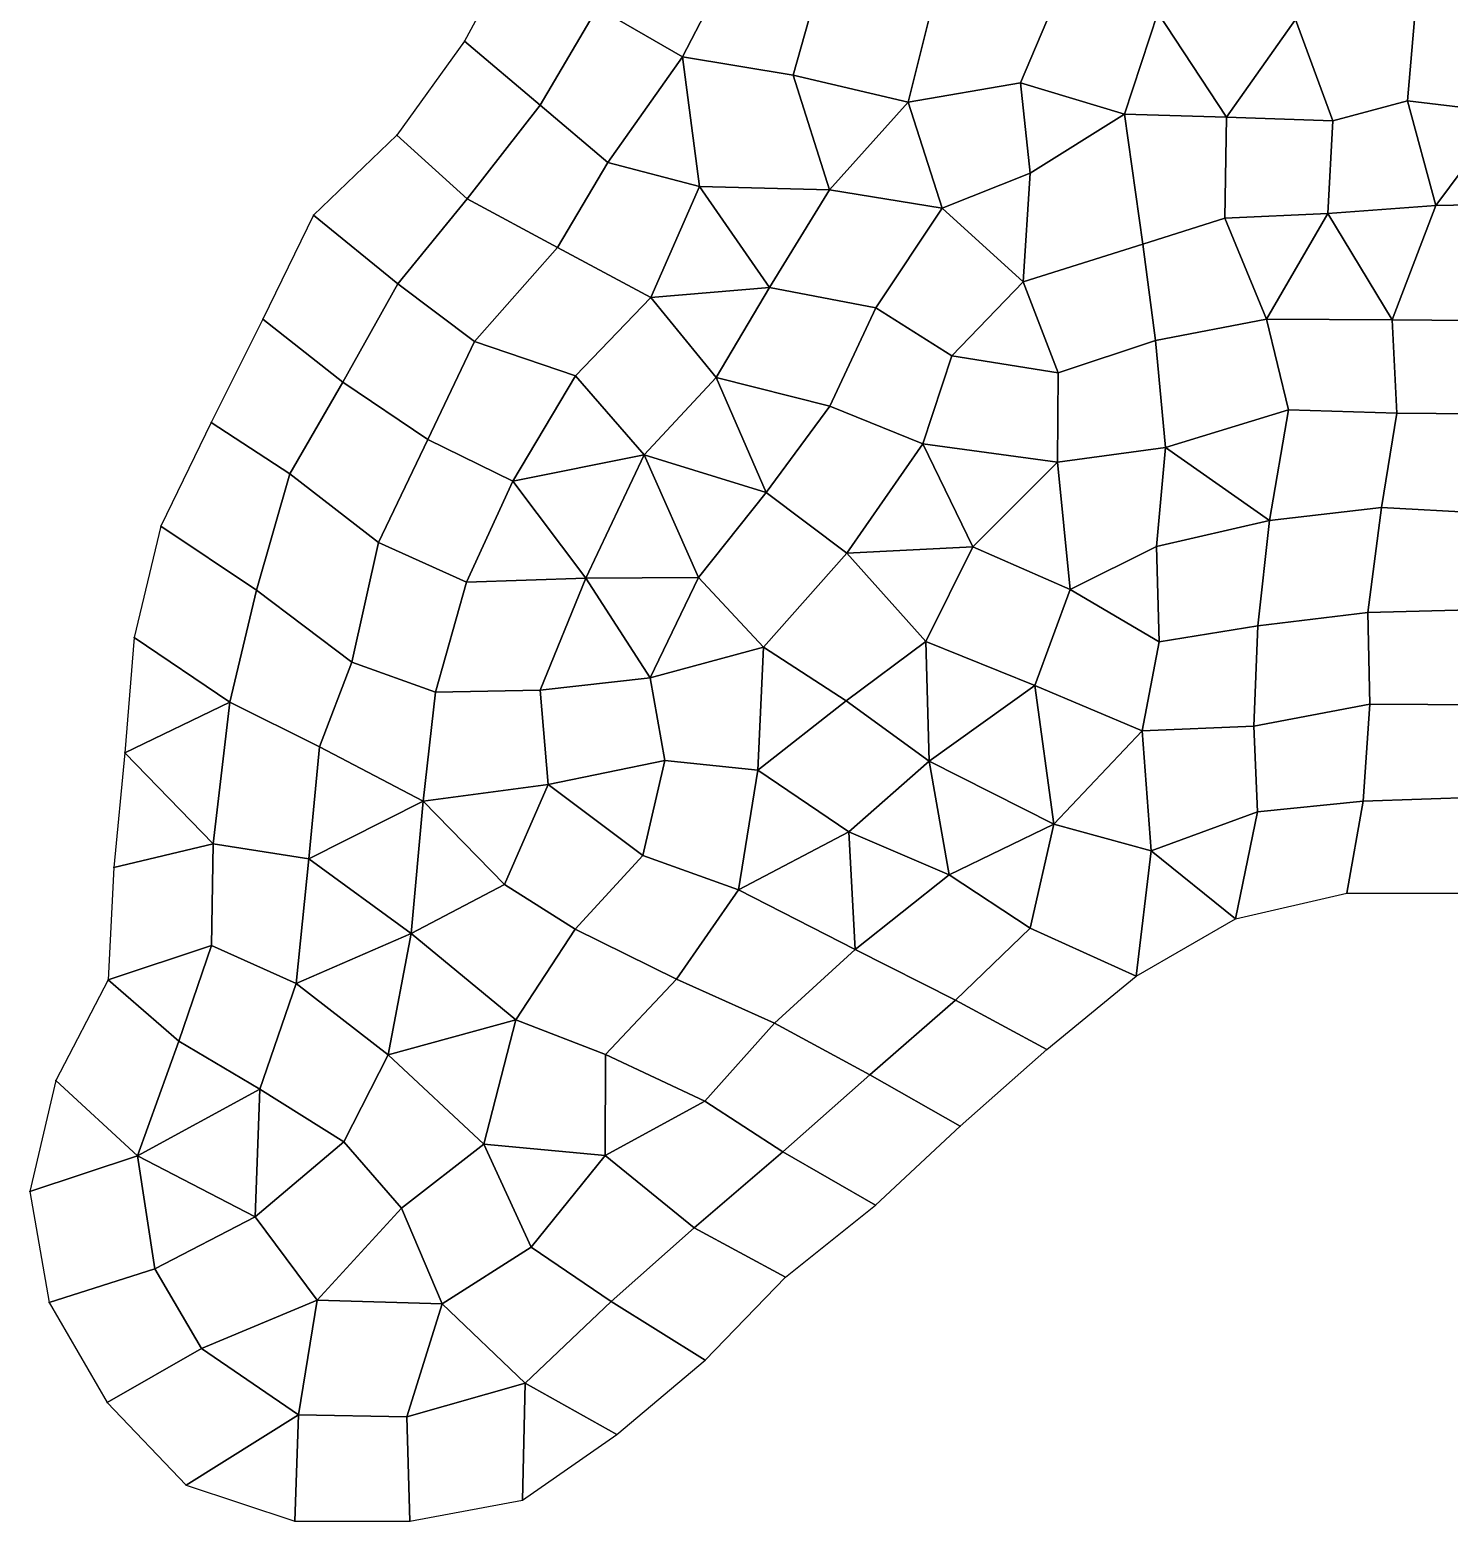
# Model space of a CAD drawing. Extents: x 727294 to 731543, y 8575035 to 8579824.
# Drawn here: x 727902.3 to 728147.7, y 8575724.5 to 8575982.4 of the extents above; entities that cross this region are included whole.
import ezdxf

# ---------------------------------------------------------------- set-up
doc = ezdxf.new("R2010")
doc.units = 0
for name, color, linetype in [('MESH_BOUND', 25, 'CONTINUOUS'), ('MESH_ELEMS', 250, 'CONTINUOUS'), ('MESH_NODES', 18, 'CONTINUOUS')]:
    doc.layers.add(name, color=color, linetype=linetype)

msp = doc.modelspace()

# ---------------------------------------------------------------- linework, layer by layer
at = {"layer": 'MESH_BOUND', "color": 25}
for points in [[(727986.73, 8575997.61, 38.17), (727977.42, 8575980.4, 38.17)], [(727977.42, 8575980.4, 38.17), (727965.76, 8575964.19, 38.17)], [(727965.76, 8575964.19, 38.17), (727951.36, 8575950.32, 38.17)], [(727951.36, 8575950.32, 38.17), (727942.56, 8575932.35, 38.17)], [(727942.56, 8575932.35, 38.17), (727933.65, 8575914.45, 38.17)], [(727933.65, 8575914.45, 38.17), (727924.96, 8575896.53, 38.17)], [(727924.96, 8575896.53, 38.17), (727920.34, 8575877.28, 38.17)], [(727920.34, 8575877.28, 38.17), (727918.7, 8575857.36, 38.17)], [(727918.7, 8575857.36, 38.17), (727916.81, 8575837.5, 38.17)], [(727916.81, 8575837.5, 38.17), (727915.84, 8575818.09, 38.17)], [(728110.72, 8575828.67, 38.17), (728129.99, 8575833.1, 38.17)], [(728129.99, 8575833.1, 38.17), (728149.99, 8575833.1, 38.17)], [(728093.56, 8575818.73, 38.17), (728110.72, 8575828.67, 38.17)], [(727915.84, 8575818.09, 38.17), (727906.78, 8575800.67, 38.17)], [(728078.1, 8575806.06, 38.17), (728093.56, 8575818.73, 38.17)], [(728063.16, 8575792.76, 38.17), (728078.1, 8575806.06, 38.17)], [(727906.78, 8575800.67, 38.17), (727902.3, 8575781.49, 38.17)], [(728048.51, 8575779.15, 38.17), (728063.16, 8575792.76, 38.17)], [(727902.3, 8575781.49, 38.17), (727905.64, 8575762.29, 38.17)], [(728032.91, 8575766.69, 38.17), (728048.51, 8575779.15, 38.17)], [(728019.07, 8575752.3, 38.17), (728032.91, 8575766.69, 38.17)], [(727905.64, 8575762.29, 38.17), (727915.65, 8575745, 38.17)], [(728003.77, 8575739.44, 38.17), (728019.07, 8575752.3, 38.17)], [(727915.65, 8575745, 38.17), (727929.33, 8575730.71, 38.17)], [(727987.45, 8575728.09, 38.17), (728003.77, 8575739.44, 38.17)], [(727929.33, 8575730.71, 38.17), (727948.11, 8575724.49, 38.17)], [(727967.98, 8575724.47, 38.17), (727987.45, 8575728.09, 38.17)], [(727948.11, 8575724.49, 38.17), (727967.98, 8575724.47, 38.17)]]:
    msp.add_polyline3d(points, dxfattribs=at)
at = {"layer": 'MESH_ELEMS', "color": 179}
for points in [[(728024.36, 8575995.5, 38.17), (728009.91, 8576003.69, 38.17), (728000.44, 8575986.18, 38.17), (728015.11, 8575977.7, 38.17)], [(727977.42, 8575980.4, 38.17), (727990.51, 8575969.36, 38.17), (728000.44, 8575986.18, 38.17), (727986.73, 8575997.61, 38.17)], [(728034.27, 8575974.55, 38.17), (728038.42, 8575989.32, 38.17), (728024.36, 8575995.5, 38.17), (728015.11, 8575977.7, 38.17)], [(728054.14, 8575969.88, 38.17), (728058.7, 8575988.15, 38.17), (728038.42, 8575989.32, 38.17), (728034.27, 8575974.55, 38.17)], [(728073.55, 8575973.22, 38.17), (728079.91, 8575988.22, 38.17), (728058.7, 8575988.15, 38.17), (728054.14, 8575969.88, 38.17)], [(728091.55, 8575967.78, 38.17), (728097.29, 8575985.34, 38.17), (728079.91, 8575988.22, 38.17), (728073.55, 8575973.22, 38.17)], [(728127.53, 8575966.65, 38.17), (728140.49, 8575970.12, 38.17), (728141.95, 8575987.51, 38.17), (728121.1, 8575984.18, 38.17)], [(728157.38, 8575968.07, 38.17), (728158.47, 8575984.54, 38.17), (728141.95, 8575987.51, 38.17), (728140.49, 8575970.12, 38.17)], [(727990.51, 8575969.36, 38.17), (728002.24, 8575959.44, 38.17), (728015.11, 8575977.7, 38.17), (728000.44, 8575986.18, 38.17)], [(728109.19, 8575967.31, 38.17), (728097.29, 8575985.34, 38.17), (728091.55, 8575967.78, 38.17), (728109.19, 8575967.31, 38.17)], [(728121.1, 8575984.18, 38.17), (728097.29, 8575985.34, 38.17), (728109.19, 8575967.31, 38.17), (728121.1, 8575984.18, 38.17)], [(728127.53, 8575966.65, 38.17), (728121.1, 8575984.18, 38.17), (728109.19, 8575967.31, 38.17), (728127.53, 8575966.65, 38.17)], [(727990.51, 8575969.36, 38.17), (727977.42, 8575980.4, 38.17), (727965.76, 8575964.19, 38.17), (727977.92, 8575953.18, 38.17)], [(728015.11, 8575977.7, 38.17), (728002.24, 8575959.44, 38.17), (728018.08, 8575955.3, 38.17), (728015.11, 8575977.7, 38.17)], [(728018.08, 8575955.3, 38.17), (728040.53, 8575954.72, 38.17), (728034.27, 8575974.55, 38.17), (728015.11, 8575977.7, 38.17)], [(728034.27, 8575974.55, 38.17), (728040.53, 8575954.72, 38.17), (728054.14, 8575969.88, 38.17), (728034.27, 8575974.55, 38.17)], [(728060.01, 8575951.53, 38.17), (728075.24, 8575957.57, 38.17), (728073.55, 8575973.22, 38.17), (728054.14, 8575969.88, 38.17)], [(728091.55, 8575967.78, 38.17), (728073.55, 8575973.22, 38.17), (728075.24, 8575957.57, 38.17), (728091.55, 8575967.78, 38.17)], [(727993.53, 8575944.77, 38.17), (728002.24, 8575959.44, 38.17), (727990.51, 8575969.36, 38.17), (727977.92, 8575953.18, 38.17)], [(728054.14, 8575969.88, 38.17), (728040.53, 8575954.72, 38.17), (728060.01, 8575951.53, 38.17), (728054.14, 8575969.88, 38.17)], [(728140.49, 8575970.12, 38.17), (728127.53, 8575966.65, 38.17), (728126.71, 8575950.65, 38.17), (728145.35, 8575952, 38.17)], [(728157.38, 8575968.07, 38.17), (728140.49, 8575970.12, 38.17), (728145.35, 8575952, 38.17), (728157.38, 8575968.07, 38.17)], [(728094.71, 8575945.32, 38.17), (728091.55, 8575967.78, 38.17), (728075.24, 8575957.57, 38.17), (728074.03, 8575938.8, 38.17)], [(728109.19, 8575967.31, 38.17), (728091.55, 8575967.78, 38.17), (728094.71, 8575945.32, 38.17), (728108.91, 8575949.82, 38.17)], [(728109.19, 8575967.31, 38.17), (728108.91, 8575949.82, 38.17), (728126.71, 8575950.65, 38.17), (728127.53, 8575966.65, 38.17)], [(728157.38, 8575968.07, 38.17), (728145.35, 8575952, 38.17), (728166.77, 8575952.39, 38.17), (728157.38, 8575968.07, 38.17)], [(727965.92, 8575938.48, 38.17), (727977.92, 8575953.18, 38.17), (727965.76, 8575964.19, 38.17), (727951.36, 8575950.32, 38.17)], [(728009.67, 8575936.07, 38.17), (728018.08, 8575955.3, 38.17), (728002.24, 8575959.44, 38.17), (727993.53, 8575944.77, 38.17)], [(728075.24, 8575957.57, 38.17), (728060.01, 8575951.53, 38.17), (728074.03, 8575938.8, 38.17), (728075.24, 8575957.57, 38.17)], [(728018.08, 8575955.3, 38.17), (728009.67, 8575936.07, 38.17), (728030.18, 8575937.83, 38.17), (728018.08, 8575955.3, 38.17)], [(728018.08, 8575955.3, 38.17), (728030.18, 8575937.83, 38.17), (728040.53, 8575954.72, 38.17), (728018.08, 8575955.3, 38.17)], [(728048.53, 8575934.29, 38.17), (728060.01, 8575951.53, 38.17), (728040.53, 8575954.72, 38.17), (728030.18, 8575937.83, 38.17)], [(727979.19, 8575928.51, 38.17), (727993.53, 8575944.77, 38.17), (727977.92, 8575953.18, 38.17), (727965.92, 8575938.48, 38.17)], [(728048.53, 8575934.29, 38.17), (728061.68, 8575925.98, 38.17), (728074.03, 8575938.8, 38.17), (728060.01, 8575951.53, 38.17)], [(728145.35, 8575952, 38.17), (728126.71, 8575950.65, 38.17), (728137.84, 8575932.26, 38.17), (728145.35, 8575952, 38.17)], [(728158.38, 8575932.04, 38.17), (728166.77, 8575952.39, 38.17), (728145.35, 8575952, 38.17), (728137.84, 8575932.26, 38.17)], [(727965.92, 8575938.48, 38.17), (727951.36, 8575950.32, 38.17), (727942.56, 8575932.35, 38.17), (727956.42, 8575921.45, 38.17)], [(728096.91, 8575928.64, 38.17), (728116.1, 8575932.35, 38.17), (728108.91, 8575949.82, 38.17), (728094.71, 8575945.32, 38.17)], [(728126.71, 8575950.65, 38.17), (728108.91, 8575949.82, 38.17), (728116.1, 8575932.35, 38.17), (728126.71, 8575950.65, 38.17)], [(728116.1, 8575932.35, 38.17), (728137.84, 8575932.26, 38.17), (728126.71, 8575950.65, 38.17), (728116.1, 8575932.35, 38.17)], [(727996.65, 8575922.57, 38.17), (728009.67, 8575936.07, 38.17), (727993.53, 8575944.77, 38.17), (727979.19, 8575928.51, 38.17)], [(728096.91, 8575928.64, 38.17), (728094.71, 8575945.32, 38.17), (728074.03, 8575938.8, 38.17), (728080.05, 8575923.06, 38.17)], [(727979.19, 8575928.51, 38.17), (727965.92, 8575938.48, 38.17), (727956.42, 8575921.45, 38.17), (727971.1, 8575911.56, 38.17)], [(728009.67, 8575936.07, 38.17), (728020.95, 8575922.27, 38.17), (728030.18, 8575937.83, 38.17), (728009.67, 8575936.07, 38.17)], [(728030.18, 8575937.83, 38.17), (728020.95, 8575922.27, 38.17), (728040.61, 8575917.31, 38.17), (728048.53, 8575934.29, 38.17)], [(728074.03, 8575938.8, 38.17), (728061.68, 8575925.98, 38.17), (728080.05, 8575923.06, 38.17), (728074.03, 8575938.8, 38.17)], [(727996.65, 8575922.57, 38.17), (728008.48, 8575908.87, 38.17), (728020.95, 8575922.27, 38.17), (728009.67, 8575936.07, 38.17)], [(728061.68, 8575925.98, 38.17), (728048.53, 8575934.29, 38.17), (728040.61, 8575917.31, 38.17), (728056.65, 8575910.79, 38.17)], [(727956.42, 8575921.45, 38.17), (727942.56, 8575932.35, 38.17), (727933.65, 8575914.45, 38.17), (727947.26, 8575905.59, 38.17)], [(728119.92, 8575916.66, 38.17), (728116.1, 8575932.35, 38.17), (728096.91, 8575928.64, 38.17), (728098.63, 8575910.15, 38.17)], [(728137.84, 8575932.26, 38.17), (728116.1, 8575932.35, 38.17), (728119.92, 8575916.66, 38.17), (728138.61, 8575916.08, 38.17)], [(728158.38, 8575932.04, 38.17), (728137.84, 8575932.26, 38.17), (728138.61, 8575916.08, 38.17), (728159.1, 8575915.9, 38.17)], [(727985.82, 8575904.36, 38.17), (727996.65, 8575922.57, 38.17), (727979.19, 8575928.51, 38.17), (727971.1, 8575911.56, 38.17)], [(728098.63, 8575910.15, 38.17), (728096.91, 8575928.64, 38.17), (728080.05, 8575923.06, 38.17), (728079.94, 8575907.59, 38.17)], [(728056.65, 8575910.79, 38.17), (728079.94, 8575907.59, 38.17), (728080.05, 8575923.06, 38.17), (728061.68, 8575925.98, 38.17)], [(727985.82, 8575904.36, 38.17), (728008.48, 8575908.87, 38.17), (727996.65, 8575922.57, 38.17), (727985.82, 8575904.36, 38.17)], [(727947.26, 8575905.59, 38.17), (727962.59, 8575893.71, 38.17), (727971.1, 8575911.56, 38.17), (727956.42, 8575921.45, 38.17)], [(728008.48, 8575908.87, 38.17), (728029.61, 8575902.36, 38.17), (728020.95, 8575922.27, 38.17), (728008.48, 8575908.87, 38.17)], [(728029.61, 8575902.36, 38.17), (728040.61, 8575917.31, 38.17), (728020.95, 8575922.27, 38.17), (728029.61, 8575902.36, 38.17)], [(728043.55, 8575891.9, 38.17), (728056.65, 8575910.79, 38.17), (728040.61, 8575917.31, 38.17), (728029.61, 8575902.36, 38.17)], [(728116.62, 8575897.53, 38.17), (728119.92, 8575916.66, 38.17), (728098.63, 8575910.15, 38.17), (728116.62, 8575897.53, 38.17)], [(728135.97, 8575899.76, 38.17), (728138.61, 8575916.08, 38.17), (728119.92, 8575916.66, 38.17), (728116.62, 8575897.53, 38.17)], [(728138.61, 8575916.08, 38.17), (728135.97, 8575899.76, 38.17), (728152.86, 8575898.84, 38.17), (728159.1, 8575915.9, 38.17)], [(727947.26, 8575905.59, 38.17), (727933.65, 8575914.45, 38.17), (727924.96, 8575896.53, 38.17), (727941.48, 8575885.51, 38.17)], [(727977.77, 8575886.86, 38.17), (727985.82, 8575904.36, 38.17), (727971.1, 8575911.56, 38.17), (727962.59, 8575893.71, 38.17)], [(728043.55, 8575891.9, 38.17), (728065.33, 8575893, 38.17), (728056.65, 8575910.79, 38.17), (728043.55, 8575891.9, 38.17)], [(728065.33, 8575893, 38.17), (728079.94, 8575907.59, 38.17), (728056.65, 8575910.79, 38.17), (728065.33, 8575893, 38.17)], [(728097.09, 8575893.03, 38.17), (728098.63, 8575910.15, 38.17), (728079.94, 8575907.59, 38.17), (728082.12, 8575885.57, 38.17)], [(728097.09, 8575893.03, 38.17), (728116.62, 8575897.53, 38.17), (728098.63, 8575910.15, 38.17), (728097.09, 8575893.03, 38.17)], [(727998.43, 8575887.56, 38.17), (728008.48, 8575908.87, 38.17), (727985.82, 8575904.36, 38.17), (727998.43, 8575887.56, 38.17)], [(727998.43, 8575887.56, 38.17), (728017.92, 8575887.68, 38.17), (728008.48, 8575908.87, 38.17), (727998.43, 8575887.56, 38.17)], [(728017.92, 8575887.68, 38.17), (728029.61, 8575902.36, 38.17), (728008.48, 8575908.87, 38.17), (728017.92, 8575887.68, 38.17)], [(728082.12, 8575885.57, 38.17), (728079.94, 8575907.59, 38.17), (728065.33, 8575893, 38.17), (728082.12, 8575885.57, 38.17)], [(727941.48, 8575885.51, 38.17), (727957.95, 8575873.04, 38.17), (727962.59, 8575893.71, 38.17), (727947.26, 8575905.59, 38.17)], [(727977.77, 8575886.86, 38.17), (727998.43, 8575887.56, 38.17), (727985.82, 8575904.36, 38.17), (727977.77, 8575886.86, 38.17)], [(728029.61, 8575902.36, 38.17), (728017.92, 8575887.68, 38.17), (728029.14, 8575875.62, 38.17), (728043.55, 8575891.9, 38.17)], [(728133.63, 8575881.62, 38.17), (728135.97, 8575899.76, 38.17), (728116.62, 8575897.53, 38.17), (728114.57, 8575879.34, 38.17)], [(728153.54, 8575882.13, 38.17), (728152.86, 8575898.84, 38.17), (728135.97, 8575899.76, 38.17), (728133.63, 8575881.62, 38.17)], [(728097.09, 8575893.03, 38.17), (728097.53, 8575876.54, 38.17), (728114.57, 8575879.34, 38.17), (728116.62, 8575897.53, 38.17)], [(727920.34, 8575877.28, 38.17), (727936.89, 8575866.13, 38.17), (727941.48, 8575885.51, 38.17), (727924.96, 8575896.53, 38.17)], [(727977.77, 8575886.86, 38.17), (727962.59, 8575893.71, 38.17), (727957.95, 8575873.04, 38.17), (727972.41, 8575867.84, 38.17)], [(728043.55, 8575891.9, 38.17), (728029.14, 8575875.62, 38.17), (728043.45, 8575866.33, 38.17), (728057.17, 8575876.6, 38.17)], [(728057.17, 8575876.6, 38.17), (728065.33, 8575893, 38.17), (728043.55, 8575891.9, 38.17), (728057.17, 8575876.6, 38.17)], [(728082.12, 8575885.57, 38.17), (728065.33, 8575893, 38.17), (728057.17, 8575876.6, 38.17), (728076.04, 8575869.01, 38.17)], [(728097.53, 8575876.54, 38.17), (728097.09, 8575893.03, 38.17), (728082.12, 8575885.57, 38.17), (728097.53, 8575876.54, 38.17)], [(727990.55, 8575868.2, 38.17), (727998.43, 8575887.56, 38.17), (727977.77, 8575886.86, 38.17), (727972.41, 8575867.84, 38.17)], [(727998.43, 8575887.56, 38.17), (727990.55, 8575868.2, 38.17), (728009.55, 8575870.31, 38.17), (727998.43, 8575887.56, 38.17)], [(728017.92, 8575887.68, 38.17), (727998.43, 8575887.56, 38.17), (728009.55, 8575870.31, 38.17), (728017.92, 8575887.68, 38.17)], [(728017.92, 8575887.68, 38.17), (728009.55, 8575870.31, 38.17), (728029.14, 8575875.62, 38.17), (728017.92, 8575887.68, 38.17)], [(727957.95, 8575873.04, 38.17), (727941.48, 8575885.51, 38.17), (727936.89, 8575866.13, 38.17), (727952.39, 8575858.38, 38.17)], [(728097.53, 8575876.54, 38.17), (728082.12, 8575885.57, 38.17), (728076.04, 8575869.01, 38.17), (728094.61, 8575861.16, 38.17)], [(728133.93, 8575865.77, 38.17), (728133.63, 8575881.62, 38.17), (728114.57, 8575879.34, 38.17), (728113.89, 8575861.98, 38.17)], [(728153.54, 8575882.13, 38.17), (728133.63, 8575881.62, 38.17), (728133.93, 8575865.77, 38.17), (728154.02, 8575865.66, 38.17)], [(728113.89, 8575861.98, 38.17), (728114.57, 8575879.34, 38.17), (728097.53, 8575876.54, 38.17), (728094.61, 8575861.16, 38.17)], [(727920.34, 8575877.28, 38.17), (727918.7, 8575857.36, 38.17), (727936.89, 8575866.13, 38.17), (727920.34, 8575877.28, 38.17)], [(728043.45, 8575866.33, 38.17), (728057.75, 8575855.88, 38.17), (728057.17, 8575876.6, 38.17), (728043.45, 8575866.33, 38.17)], [(728076.04, 8575869.01, 38.17), (728057.17, 8575876.6, 38.17), (728057.75, 8575855.88, 38.17), (728076.04, 8575869.01, 38.17)], [(728012.09, 8575856, 38.17), (728028.18, 8575854.34, 38.17), (728029.14, 8575875.62, 38.17), (728009.55, 8575870.31, 38.17)], [(728028.18, 8575854.34, 38.17), (728043.45, 8575866.33, 38.17), (728029.14, 8575875.62, 38.17), (728028.18, 8575854.34, 38.17)], [(727952.39, 8575858.38, 38.17), (727970.29, 8575848.98, 38.17), (727972.41, 8575867.84, 38.17), (727957.95, 8575873.04, 38.17)], [(727991.9, 8575851.87, 38.17), (727990.55, 8575868.2, 38.17), (727972.41, 8575867.84, 38.17), (727970.29, 8575848.98, 38.17)], [(727991.9, 8575851.87, 38.17), (728012.09, 8575856, 38.17), (728009.55, 8575870.31, 38.17), (727990.55, 8575868.2, 38.17)], [(728079.34, 8575845, 38.17), (728076.04, 8575869.01, 38.17), (728057.75, 8575855.88, 38.17), (728079.34, 8575845, 38.17)], [(728076.04, 8575869.01, 38.17), (728079.34, 8575845, 38.17), (728094.61, 8575861.16, 38.17), (728076.04, 8575869.01, 38.17)], [(727936.89, 8575866.13, 38.17), (727918.7, 8575857.36, 38.17), (727933.99, 8575841.63, 38.17), (727936.89, 8575866.13, 38.17)], [(727952.39, 8575858.38, 38.17), (727936.89, 8575866.13, 38.17), (727933.99, 8575841.63, 38.17), (727950.55, 8575839.03, 38.17)], [(728043.9, 8575843.66, 38.17), (728057.75, 8575855.88, 38.17), (728043.45, 8575866.33, 38.17), (728028.18, 8575854.34, 38.17)], [(728132.82, 8575848.98, 38.17), (728133.93, 8575865.77, 38.17), (728113.89, 8575861.98, 38.17), (728114.52, 8575847.17, 38.17)], [(728152.98, 8575849.67, 38.17), (728154.02, 8575865.66, 38.17), (728133.93, 8575865.77, 38.17), (728132.82, 8575848.98, 38.17)], [(728094.61, 8575861.16, 38.17), (728079.34, 8575845, 38.17), (728096.15, 8575840.41, 38.17), (728094.61, 8575861.16, 38.17)], [(728114.52, 8575847.17, 38.17), (728113.89, 8575861.98, 38.17), (728094.61, 8575861.16, 38.17), (728096.15, 8575840.41, 38.17)], [(727950.55, 8575839.03, 38.17), (727970.29, 8575848.98, 38.17), (727952.39, 8575858.38, 38.17), (727950.55, 8575839.03, 38.17)], [(727918.7, 8575857.36, 38.17), (727916.81, 8575837.5, 38.17), (727933.99, 8575841.63, 38.17), (727918.7, 8575857.36, 38.17)], [(727991.9, 8575851.87, 38.17), (728008.27, 8575839.61, 38.17), (728012.09, 8575856, 38.17), (727991.9, 8575851.87, 38.17)], [(728008.27, 8575839.61, 38.17), (728024.81, 8575833.64, 38.17), (728028.18, 8575854.34, 38.17), (728012.09, 8575856, 38.17)], [(728057.75, 8575855.88, 38.17), (728043.9, 8575843.66, 38.17), (728061.23, 8575836.23, 38.17), (728057.75, 8575855.88, 38.17)], [(728057.75, 8575855.88, 38.17), (728061.23, 8575836.23, 38.17), (728079.34, 8575845, 38.17), (728057.75, 8575855.88, 38.17)], [(728028.18, 8575854.34, 38.17), (728024.81, 8575833.64, 38.17), (728043.9, 8575843.66, 38.17), (728028.18, 8575854.34, 38.17)], [(727984.38, 8575834.58, 38.17), (727991.9, 8575851.87, 38.17), (727970.29, 8575848.98, 38.17), (727984.38, 8575834.58, 38.17)], [(727996.55, 8575826.83, 38.17), (728008.27, 8575839.61, 38.17), (727991.9, 8575851.87, 38.17), (727984.38, 8575834.58, 38.17)], [(727970.29, 8575848.98, 38.17), (727950.55, 8575839.03, 38.17), (727968.2, 8575826.11, 38.17), (727970.29, 8575848.98, 38.17)], [(727970.29, 8575848.98, 38.17), (727968.2, 8575826.11, 38.17), (727984.38, 8575834.58, 38.17), (727970.29, 8575848.98, 38.17)], [(728129.99, 8575833.1, 38.17), (728132.82, 8575848.98, 38.17), (728114.52, 8575847.17, 38.17), (728110.72, 8575828.67, 38.17)], [(728149.99, 8575833.1, 38.17), (728152.98, 8575849.67, 38.17), (728132.82, 8575848.98, 38.17), (728129.99, 8575833.1, 38.17)], [(728079.34, 8575845, 38.17), (728061.23, 8575836.23, 38.17), (728075.24, 8575827.04, 38.17), (728079.34, 8575845, 38.17)], [(728096.15, 8575840.41, 38.17), (728079.34, 8575845, 38.17), (728075.24, 8575827.04, 38.17), (728093.56, 8575818.73, 38.17)], [(728114.52, 8575847.17, 38.17), (728096.15, 8575840.41, 38.17), (728110.72, 8575828.67, 38.17), (728114.52, 8575847.17, 38.17)], [(728024.81, 8575833.64, 38.17), (728044.98, 8575823.31, 38.17), (728043.9, 8575843.66, 38.17), (728024.81, 8575833.64, 38.17)], [(728061.23, 8575836.23, 38.17), (728043.9, 8575843.66, 38.17), (728044.98, 8575823.31, 38.17), (728061.23, 8575836.23, 38.17)], [(727933.72, 8575824.02, 38.17), (727933.99, 8575841.63, 38.17), (727916.81, 8575837.5, 38.17), (727915.84, 8575818.09, 38.17)], [(727950.55, 8575839.03, 38.17), (727933.99, 8575841.63, 38.17), (727933.72, 8575824.02, 38.17), (727948.36, 8575817.47, 38.17)], [(728093.56, 8575818.73, 38.17), (728110.72, 8575828.67, 38.17), (728096.15, 8575840.41, 38.17), (728093.56, 8575818.73, 38.17)], [(727950.55, 8575839.03, 38.17), (727948.36, 8575817.47, 38.17), (727968.2, 8575826.11, 38.17), (727950.55, 8575839.03, 38.17)], [(728014.07, 8575818.23, 38.17), (728024.81, 8575833.64, 38.17), (728008.27, 8575839.61, 38.17), (727996.55, 8575826.83, 38.17)], [(728062.34, 8575814.56, 38.17), (728075.24, 8575827.04, 38.17), (728061.23, 8575836.23, 38.17), (728044.98, 8575823.31, 38.17)], [(727986.34, 8575811.19, 38.17), (727996.55, 8575826.83, 38.17), (727984.38, 8575834.58, 38.17), (727968.2, 8575826.11, 38.17)], [(728031.05, 8575810.62, 38.17), (728044.98, 8575823.31, 38.17), (728024.81, 8575833.64, 38.17), (728014.07, 8575818.23, 38.17)], [(728078.1, 8575806.06, 38.17), (728093.56, 8575818.73, 38.17), (728075.24, 8575827.04, 38.17), (728062.34, 8575814.56, 38.17)], [(727968.2, 8575826.11, 38.17), (727948.36, 8575817.47, 38.17), (727964.25, 8575805.1, 38.17), (727968.2, 8575826.11, 38.17)], [(727964.25, 8575805.1, 38.17), (727986.34, 8575811.19, 38.17), (727968.2, 8575826.11, 38.17), (727964.25, 8575805.1, 38.17)], [(727996.55, 8575826.83, 38.17), (727986.34, 8575811.19, 38.17), (728001.79, 8575805.16, 38.17), (728014.07, 8575818.23, 38.17)], [(727915.84, 8575818.09, 38.17), (727928.05, 8575807.51, 38.17), (727933.72, 8575824.02, 38.17), (727915.84, 8575818.09, 38.17)], [(727928.05, 8575807.51, 38.17), (727942.04, 8575799.18, 38.17), (727948.36, 8575817.47, 38.17), (727933.72, 8575824.02, 38.17)], [(728044.98, 8575823.31, 38.17), (728031.05, 8575810.62, 38.17), (728047.53, 8575801.64, 38.17), (728062.34, 8575814.56, 38.17)], [(727928.05, 8575807.51, 38.17), (727915.84, 8575818.09, 38.17), (727906.78, 8575800.67, 38.17), (727920.92, 8575787.63, 38.17)], [(727964.25, 8575805.1, 38.17), (727948.36, 8575817.47, 38.17), (727942.04, 8575799.18, 38.17), (727956.59, 8575790.09, 38.17)], [(728018.99, 8575797.13, 38.17), (728031.05, 8575810.62, 38.17), (728014.07, 8575818.23, 38.17), (728001.79, 8575805.16, 38.17)], [(728063.16, 8575792.76, 38.17), (728078.1, 8575806.06, 38.17), (728062.34, 8575814.56, 38.17), (728047.53, 8575801.64, 38.17)], [(727986.34, 8575811.19, 38.17), (727964.25, 8575805.1, 38.17), (727980.78, 8575789.67, 38.17), (727986.34, 8575811.19, 38.17)], [(728001.79, 8575805.16, 38.17), (727986.34, 8575811.19, 38.17), (727980.78, 8575789.67, 38.17), (728001.77, 8575787.72, 38.17)], [(728032.49, 8575788.35, 38.17), (728047.53, 8575801.64, 38.17), (728031.05, 8575810.62, 38.17), (728018.99, 8575797.13, 38.17)], [(727920.92, 8575787.63, 38.17), (727942.04, 8575799.18, 38.17), (727928.05, 8575807.51, 38.17), (727920.92, 8575787.63, 38.17)], [(727980.78, 8575789.67, 38.17), (727964.25, 8575805.1, 38.17), (727956.59, 8575790.09, 38.17), (727966.54, 8575778.59, 38.17)], [(728018.99, 8575797.13, 38.17), (728001.79, 8575805.16, 38.17), (728001.77, 8575787.72, 38.17), (728018.99, 8575797.13, 38.17)], [(728048.51, 8575779.15, 38.17), (728063.16, 8575792.76, 38.17), (728047.53, 8575801.64, 38.17), (728032.49, 8575788.35, 38.17)], [(727902.3, 8575781.49, 38.17), (727920.92, 8575787.63, 38.17), (727906.78, 8575800.67, 38.17), (727902.3, 8575781.49, 38.17)], [(727942.04, 8575799.18, 38.17), (727920.92, 8575787.63, 38.17), (727941.28, 8575777.11, 38.17), (727942.04, 8575799.18, 38.17)], [(727956.59, 8575790.09, 38.17), (727942.04, 8575799.18, 38.17), (727941.28, 8575777.11, 38.17), (727956.59, 8575790.09, 38.17)], [(728017.13, 8575775.21, 38.17), (728032.49, 8575788.35, 38.17), (728018.99, 8575797.13, 38.17), (728001.77, 8575787.72, 38.17)], [(727966.54, 8575778.59, 38.17), (727956.59, 8575790.09, 38.17), (727941.28, 8575777.11, 38.17), (727951.99, 8575762.68, 38.17)], [(727988.98, 8575771.87, 38.17), (727980.78, 8575789.67, 38.17), (727966.54, 8575778.59, 38.17), (727973.57, 8575762.06, 38.17)], [(727980.78, 8575789.67, 38.17), (727988.98, 8575771.87, 38.17), (728001.77, 8575787.72, 38.17), (727980.78, 8575789.67, 38.17)], [(728032.91, 8575766.69, 38.17), (728048.51, 8575779.15, 38.17), (728032.49, 8575788.35, 38.17), (728017.13, 8575775.21, 38.17)], [(727923.93, 8575768.1, 38.17), (727920.92, 8575787.63, 38.17), (727902.3, 8575781.49, 38.17), (727905.64, 8575762.29, 38.17)], [(727920.92, 8575787.63, 38.17), (727923.93, 8575768.1, 38.17), (727941.28, 8575777.11, 38.17), (727920.92, 8575787.63, 38.17)], [(728002.79, 8575762.49, 38.17), (728017.13, 8575775.21, 38.17), (728001.77, 8575787.72, 38.17), (727988.98, 8575771.87, 38.17)], [(727973.57, 8575762.06, 38.17), (727966.54, 8575778.59, 38.17), (727951.99, 8575762.68, 38.17), (727973.57, 8575762.06, 38.17)], [(727941.28, 8575777.11, 38.17), (727923.93, 8575768.1, 38.17), (727931.96, 8575754.32, 38.17), (727951.99, 8575762.68, 38.17)], [(728019.07, 8575752.3, 38.17), (728032.91, 8575766.69, 38.17), (728017.13, 8575775.21, 38.17), (728002.79, 8575762.49, 38.17)], [(727988.98, 8575771.87, 38.17), (727973.57, 8575762.06, 38.17), (727987.92, 8575748.32, 38.17), (728002.79, 8575762.49, 38.17)], [(727923.93, 8575768.1, 38.17), (727905.64, 8575762.29, 38.17), (727915.65, 8575745, 38.17), (727931.96, 8575754.32, 38.17)], [(727951.99, 8575762.68, 38.17), (727931.96, 8575754.32, 38.17), (727948.76, 8575742.87, 38.17), (727951.99, 8575762.68, 38.17)], [(727967.45, 8575742.5, 38.17), (727973.57, 8575762.06, 38.17), (727951.99, 8575762.68, 38.17), (727948.76, 8575742.87, 38.17)], [(728003.77, 8575739.44, 38.17), (728019.07, 8575752.3, 38.17), (728002.79, 8575762.49, 38.17), (727987.92, 8575748.32, 38.17)], [(727987.92, 8575748.32, 38.17), (727973.57, 8575762.06, 38.17), (727967.45, 8575742.5, 38.17), (727987.92, 8575748.32, 38.17)], [(727929.33, 8575730.71, 38.17), (727948.76, 8575742.87, 38.17), (727931.96, 8575754.32, 38.17), (727915.65, 8575745, 38.17)], [(727987.45, 8575728.09, 38.17), (727987.92, 8575748.32, 38.17), (727967.45, 8575742.5, 38.17), (727967.98, 8575724.47, 38.17)], [(728003.77, 8575739.44, 38.17), (727987.92, 8575748.32, 38.17), (727987.45, 8575728.09, 38.17), (728003.77, 8575739.44, 38.17)], [(727948.76, 8575742.87, 38.17), (727929.33, 8575730.71, 38.17), (727948.11, 8575724.49, 38.17), (727948.76, 8575742.87, 38.17)], [(727967.98, 8575724.47, 38.17), (727967.45, 8575742.5, 38.17), (727948.76, 8575742.87, 38.17), (727948.11, 8575724.49, 38.17)]]:
    msp.add_3dface(points, dxfattribs=at)
at = {"layer": 'MESH_NODES', "color": 18}
for p in [(727977.42, 8575980.4, 38.17), (728015.11, 8575977.7, 38.17), (728034.27, 8575974.55, 38.17), (728073.55, 8575973.22, 38.17), (727990.51, 8575969.36, 38.17), (728054.14, 8575969.88, 38.17), (728140.49, 8575970.12, 38.17), (728091.55, 8575967.78, 38.17), (728109.19, 8575967.31, 38.17), (728127.53, 8575966.65, 38.17), (727965.76, 8575964.19, 38.17), (728002.24, 8575959.44, 38.17), (728075.24, 8575957.57, 38.17), (728018.08, 8575955.3, 38.17), (728040.53, 8575954.72, 38.17), (727977.92, 8575953.18, 38.17), (728060.01, 8575951.53, 38.17), (728145.35, 8575952, 38.17), (727951.36, 8575950.32, 38.17), (728108.91, 8575949.82, 38.17), (728126.71, 8575950.65, 38.17), (727993.53, 8575944.77, 38.17), (728094.71, 8575945.32, 38.17), (727965.92, 8575938.48, 38.17), (728030.18, 8575937.83, 38.17), (728074.03, 8575938.8, 38.17), (728009.67, 8575936.07, 38.17), (728048.53, 8575934.29, 38.17), (727942.56, 8575932.35, 38.17), (728116.1, 8575932.35, 38.17), (728137.84, 8575932.26, 38.17), (727979.19, 8575928.51, 38.17), (728096.91, 8575928.64, 38.17), (728061.68, 8575925.98, 38.17), (727996.65, 8575922.57, 38.17), (728080.05, 8575923.06, 38.17), (727956.42, 8575921.45, 38.17), (728020.95, 8575922.27, 38.17), (728040.61, 8575917.31, 38.17), (728119.92, 8575916.66, 38.17), (728138.61, 8575916.08, 38.17), (727933.65, 8575914.45, 38.17), (727971.1, 8575911.56, 38.17), (728056.65, 8575910.79, 38.17), (728098.63, 8575910.15, 38.17), (728008.48, 8575908.87, 38.17), (728079.94, 8575907.59, 38.17), (727947.26, 8575905.59, 38.17), (727985.82, 8575904.36, 38.17), (728029.61, 8575902.36, 38.17), (728135.97, 8575899.76, 38.17), (728116.62, 8575897.53, 38.17), (727924.96, 8575896.53, 38.17), (727962.59, 8575893.71, 38.17), (728043.55, 8575891.9, 38.17), (728065.33, 8575893, 38.17), (728097.09, 8575893.03, 38.17), (727977.77, 8575886.86, 38.17), (727998.43, 8575887.56, 38.17), (728017.92, 8575887.68, 38.17), (727941.48, 8575885.51, 38.17), (728082.12, 8575885.57, 38.17), (728133.63, 8575881.62, 38.17), (728114.57, 8575879.34, 38.17), (727920.34, 8575877.28, 38.17), (728057.17, 8575876.6, 38.17), (728097.53, 8575876.54, 38.17), (728029.14, 8575875.62, 38.17), (727957.95, 8575873.04, 38.17), (727990.55, 8575868.2, 38.17), (728009.55, 8575870.31, 38.17), (728076.04, 8575869.01, 38.17), (727936.89, 8575866.13, 38.17), (727972.41, 8575867.84, 38.17), (728043.45, 8575866.33, 38.17), (728133.93, 8575865.77, 38.17), (728094.61, 8575861.16, 38.17), (728113.89, 8575861.98, 38.17), (727952.39, 8575858.38, 38.17), (727918.7, 8575857.36, 38.17), (728012.09, 8575856, 38.17), (728057.75, 8575855.88, 38.17), (728028.18, 8575854.34, 38.17), (727991.9, 8575851.87, 38.17), (727970.29, 8575848.98, 38.17), (728132.82, 8575848.98, 38.17), (728079.34, 8575845, 38.17), (728114.52, 8575847.17, 38.17), (728043.9, 8575843.66, 38.17), (727933.99, 8575841.63, 38.17), (728096.15, 8575840.41, 38.17), (727916.81, 8575837.5, 38.17), (727950.55, 8575839.03, 38.17), (728008.27, 8575839.61, 38.17), (728061.23, 8575836.23, 38.17), (727984.38, 8575834.58, 38.17), (728024.81, 8575833.64, 38.17), (728129.99, 8575833.1, 38.17), (728075.24, 8575827.04, 38.17), (728110.72, 8575828.67, 38.17), (727968.2, 8575826.11, 38.17), (727996.55, 8575826.83, 38.17), (727933.72, 8575824.02, 38.17), (728044.98, 8575823.31, 38.17), (727915.84, 8575818.09, 38.17), (727948.36, 8575817.47, 38.17), (728014.07, 8575818.23, 38.17), (728093.56, 8575818.73, 38.17), (728062.34, 8575814.56, 38.17), (727986.34, 8575811.19, 38.17), (728031.05, 8575810.62, 38.17), (727928.05, 8575807.51, 38.17), (727964.25, 8575805.1, 38.17), (728001.79, 8575805.16, 38.17), (728078.1, 8575806.06, 38.17), (728047.53, 8575801.64, 38.17), (727906.78, 8575800.67, 38.17), (727942.04, 8575799.18, 38.17), (728018.99, 8575797.13, 38.17), (728063.16, 8575792.76, 38.17), (727956.59, 8575790.09, 38.17), (727980.78, 8575789.67, 38.17), (728032.49, 8575788.35, 38.17), (727920.92, 8575787.63, 38.17), (728001.77, 8575787.72, 38.17), (727902.3, 8575781.49, 38.17), (727966.54, 8575778.59, 38.17), (728048.51, 8575779.15, 38.17), (727941.28, 8575777.11, 38.17), (728017.13, 8575775.21, 38.17), (727988.98, 8575771.87, 38.17), (727923.93, 8575768.1, 38.17), (728032.91, 8575766.69, 38.17), (727951.99, 8575762.68, 38.17), (728002.79, 8575762.49, 38.17), (727905.64, 8575762.29, 38.17), (727973.57, 8575762.06, 38.17), (727931.96, 8575754.32, 38.17), (728019.07, 8575752.3, 38.17), (727987.92, 8575748.32, 38.17), (727915.65, 8575745, 38.17), (727948.76, 8575742.87, 38.17), (727967.45, 8575742.5, 38.17), (728003.77, 8575739.44, 38.17), (727929.33, 8575730.71, 38.17), (727987.45, 8575728.09, 38.17), (727948.11, 8575724.49, 38.17), (727967.98, 8575724.47, 38.17)]:
    msp.add_point(p, dxfattribs=at)

doc.saveas('drawing.dxf')
